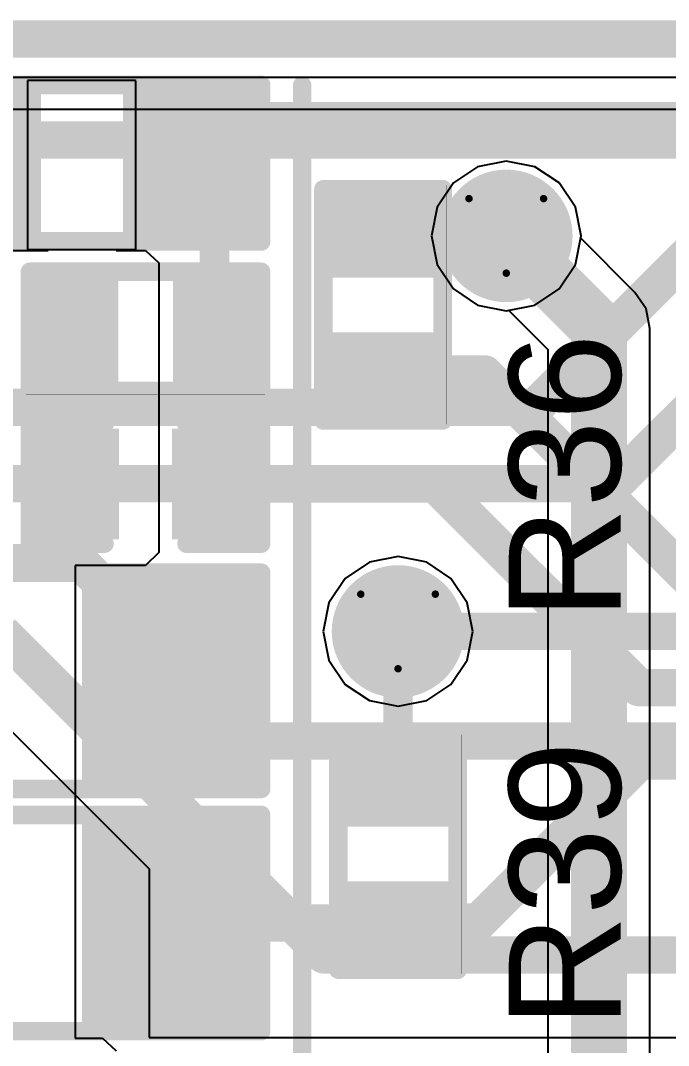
# Model space of a CAD drawing. Header units: inches. Extents: x 0 to 423, y -3 to 110.
# Drawn here: x 7.35 to 11.77, y 72.56 to 79.55 of the extents above; entities that cross this region are included whole.
import ezdxf

# ---------------------------------------------------------------- set-up
doc = ezdxf.new("R2010")
doc.units = ezdxf.units.IN
for name, color, linetype in [('Board Outline', 56, 'Continuous'), ('Bottom Layer', 5, 'Continuous'), ('Bottom Solder', 6, 'Continuous'), ('Drill Drawing', 1, 'Continuous'), ('Mechanical 1', 6, 'Continuous'), ('Mid Layer', 16, 'Continuous'), ('Mid Layer 2', 76, 'Continuous'), ('Top Layer', 1, 'Continuous'), ('Top Overlay', 2, 'Continuous'), ('Top Paste', 8, 'Continuous'), ('Top Solder', 216, 'Continuous'), ('Via Holes', 16, 'Continuous')]:
    doc.layers.add(name, color=color, linetype=linetype)
doc.styles.add('Arial', font='', dxfattribs={"height": 0.2})
doc.styles.get('Arial').set_extended_font_data('Arial')

# ---------------------------------------------------------------- blocks, each defined once
blk = doc.blocks.new('RES_0805_14')
at = {"layer": 'Top Layer'}
for points in [[(-1.524, 0.635), (-0.508, 0.635), (-0.508, -0.635), (-1.524, -0.635)], [(0.508, 0.635), (1.524, 0.635), (1.524, -0.635), (0.508, -0.635)]]:
    blk.add_hatch(color=1, dxfattribs=at).paths.add_polyline_path(points)
at = {"layer": 'Top Paste'}
for points in [[(-1.524, 0.635), (-0.508, 0.635), (-0.508, -0.635), (-1.524, -0.635)], [(0.508, 0.635), (1.524, 0.635), (1.524, -0.635), (0.508, -0.635)]]:
    blk.add_hatch(color=8, dxfattribs=at).paths.add_polyline_path(points)
at = {"layer": 'Top Solder'}
for points in [[(-1.6256, 0.7366), (-0.4064, 0.7366), (-0.4064, -0.7366), (-1.6256, -0.7366)], [(0.4064, 0.7366), (1.6256, 0.7366), (1.6256, -0.7366), (0.4064, -0.7366)]]:
    blk.add_hatch(color=216, dxfattribs=at).paths.add_polyline_path(points)
at = {"layer": 'Top Overlay', "const_width": 0.127}
for points in [[(-1.6256, 0.7366), (1.6256, 0.7366)], [(-1.6256, -0.7366), (-1.6256, 0.7366)], [(1.6256, -0.7366), (1.6256, 0.7366)], [(-1.6256, -0.7366), (1.6256, -0.7366)]]:
    blk.add_lwpolyline(points, dxfattribs=at)
at = {"layer": 'Top Overlay', "const_width": 0.0635}
for points in [[(-1.65735, 0.7366, 1), (-1.59385, 0.7366, 1)], [(-1.65735, 0.7366, 1), (-1.59385, 0.7366, 1)], [(1.59385, 0.7366, 1), (1.65735, 0.7366, 1)], [(1.59385, 0.7366, 1), (1.65735, 0.7366, 1)], [(-1.65735, -0.7366, 1), (-1.59385, -0.7366, 1)], [(-1.65735, -0.7366, 1), (-1.59385, -0.7366, 1)], [(1.59385, -0.7366, 1), (1.65735, -0.7366, 1)], [(1.59385, -0.7366, 1), (1.65735, -0.7366, 1)]]:
    blk.add_lwpolyline(points, format="xyb", close=True, dxfattribs=at)
blk = doc.blocks.new('RES_0805_15')
at = {"layer": 'Top Layer'}
for points in [[(-1.524, 0.635), (-0.508, 0.635), (-0.508, -0.635), (-1.524, -0.635)], [(0.508, 0.635), (1.524, 0.635), (1.524, -0.635), (0.508, -0.635)]]:
    blk.add_hatch(color=1, dxfattribs=at).paths.add_polyline_path(points)
at = {"layer": 'Top Paste'}
for points in [[(-1.524, 0.635), (-0.508, 0.635), (-0.508, -0.635), (-1.524, -0.635)], [(0.508, 0.635), (1.524, 0.635), (1.524, -0.635), (0.508, -0.635)]]:
    blk.add_hatch(color=8, dxfattribs=at).paths.add_polyline_path(points)
at = {"layer": 'Top Solder'}
for points in [[(-1.6256, 0.7366), (-0.4064, 0.7366), (-0.4064, -0.7366), (-1.6256, -0.7366)], [(0.4064, 0.7366), (1.6256, 0.7366), (1.6256, -0.7366), (0.4064, -0.7366)]]:
    blk.add_hatch(color=216, dxfattribs=at).paths.add_polyline_path(points)
at = {"layer": 'Top Overlay', "const_width": 0.127}
for points in [[(1.6256, 0.7366), (-1.6256, 0.7366)], [(-1.6256, 0.7366), (-1.6256, -0.7366)], [(1.6256, 0.7366), (1.6256, -0.7366)], [(1.6256, -0.7366), (-1.6256, -0.7366)]]:
    blk.add_lwpolyline(points, dxfattribs=at)
at = {"layer": 'Top Overlay', "const_width": 0.0635}
for points in [[(-1.65735, 0.7366, 1), (-1.59385, 0.7366, 1)], [(-1.65735, 0.7366, 1), (-1.59385, 0.7366, 1)], [(1.59385, 0.7366, 1), (1.65735, 0.7366, 1)], [(1.59385, 0.7366, 1), (1.65735, 0.7366, 1)], [(-1.65735, -0.7366, 1), (-1.59385, -0.7366, 1)], [(-1.65735, -0.7366, 1), (-1.59385, -0.7366, 1)], [(1.59385, -0.7366, 1), (1.65735, -0.7366, 1)], [(1.59385, -0.7366, 1), (1.65735, -0.7366, 1)]]:
    blk.add_lwpolyline(points, format="xyb", close=True, dxfattribs=at)
blk = doc.blocks.new('R___0402_16')
at = {"layer": 'Top Layer'}
for points in [[(-0.6985, -0.3175), (-0.6985, 0.3175), (-0.2413, 0.3175), (-0.2413, -0.3175)], [(0.2413, -0.3175), (0.2413, 0.3175), (0.6985, 0.3175), (0.6985, -0.3175)]]:
    blk.add_hatch(color=1, dxfattribs=at).paths.add_polyline_path(points)
at = {"layer": 'Top Paste'}
for points in [[(-0.6985, -0.3175), (-0.6985, 0.3175), (-0.2413, 0.3175), (-0.2413, -0.3175)], [(0.2413, -0.3175), (0.2413, 0.3175), (0.6985, 0.3175), (0.6985, -0.3175)]]:
    blk.add_hatch(color=8, dxfattribs=at).paths.add_polyline_path(points)
at = {"layer": 'Top Solder'}
for points in [[(-0.7535, -0.3725), (-0.7535, 0.3725), (-0.1863, 0.3725), (-0.1863, -0.3725)], [(0.1863, -0.3725), (0.1863, 0.3725), (0.7535, 0.3725), (0.7535, -0.3725)]]:
    blk.add_hatch(color=216, dxfattribs=at).paths.add_polyline_path(points)
at = {"layer": 'Top Overlay'}
for points, const_width in [([(-0.7874, 0.4064), (-0.7874, -0.4064)], 0.127), ([(-0.7874, 0.4064), (0.7874, 0.4064)], 0.127), ([(0.7874, 0.4064), (0.7874, -0.4064)], 0.127), ([(-0.7874, -0.4064), (0.7874, -0.4064)], 0.127), ([(-0.8128, -0.4318), (0.8128, -0.4318)], 0.00323)]:
    blk.add_lwpolyline(points, dxfattribs=dict(at, const_width=const_width))
for points, const_width in [([(-0.8191, 0.4064, 1), (-0.7556, 0.4064, 1)], 0.0635), ([(-0.8191, 0.4064, 1), (-0.7556, 0.4064, 1)], 0.0635), ([(0.7556, 0.4064, 1), (0.8191, 0.4064, 1)], 0.0635), ([(0.7556, 0.4064, 1), (0.8191, 0.4064, 1)], 0.0635), ([(-0.8191, -0.4064, 1), (-0.7556, -0.4064, 1)], 0.0635), ([(-0.8191, -0.4064, 1), (-0.7556, -0.4064, 1)], 0.0635), ([(0.7556, -0.4064, 1), (0.8191, -0.4064, 1)], 0.0635), ([(0.7556, -0.4064, 1), (0.8191, -0.4064, 1)], 0.0635), ([(-0.8136, -0.4318, 1), (-0.812, -0.4318, 1)], 0.00161), ([(0.812, -0.4318, 1), (0.8136, -0.4318, 1)], 0.00161)]:
    blk.add_lwpolyline(points, format="xyb", close=True, dxfattribs=dict(at, const_width=const_width))
blk = doc.blocks.new('R___0402_28')
at = {"layer": 'Top Layer'}
for points in [[(-0.6985, -0.3175), (-0.6985, 0.3175), (-0.2413, 0.3175), (-0.2413, -0.3175)], [(0.2413, -0.3175), (0.2413, 0.3175), (0.6985, 0.3175), (0.6985, -0.3175)]]:
    blk.add_hatch(color=1, dxfattribs=at).paths.add_polyline_path(points)
at = {"layer": 'Top Paste'}
for points in [[(-0.6985, -0.3175), (-0.6985, 0.3175), (-0.2413, 0.3175), (-0.2413, -0.3175)], [(0.2413, -0.3175), (0.2413, 0.3175), (0.6985, 0.3175), (0.6985, -0.3175)]]:
    blk.add_hatch(color=8, dxfattribs=at).paths.add_polyline_path(points)
at = {"layer": 'Top Solder'}
for points in [[(-0.7535, -0.3725), (-0.7535, 0.3725), (-0.1863, 0.3725), (-0.1863, -0.3725)], [(0.1863, -0.3725), (0.1863, 0.3725), (0.7535, 0.3725), (0.7535, -0.3725)]]:
    blk.add_hatch(color=216, dxfattribs=at).paths.add_polyline_path(points)
at = {"layer": 'Top Overlay'}
for points, const_width in [([(-0.7874, -0.4064), (-0.7874, 0.4064)], 0.127), ([(-0.7874, 0.4064), (0.7874, 0.4064)], 0.127), ([(0.7874, -0.4064), (0.7874, 0.4064)], 0.127), ([(-0.7874, -0.4064), (0.7874, -0.4064)], 0.127), ([(-0.8128, -0.4318), (0.8128, -0.4318)], 0.00323)]:
    blk.add_lwpolyline(points, dxfattribs=dict(at, const_width=const_width))
for points, const_width in [([(-0.8191, 0.4064, 1), (-0.7556, 0.4064, 1)], 0.0635), ([(-0.8191, 0.4064, 1), (-0.7556, 0.4064, 1)], 0.0635), ([(0.7556, 0.4064, 1), (0.8191, 0.4064, 1)], 0.0635), ([(0.7556, 0.4064, 1), (0.8191, 0.4064, 1)], 0.0635), ([(-0.8191, -0.4064, 1), (-0.7556, -0.4064, 1)], 0.0635), ([(-0.8191, -0.4064, 1), (-0.7556, -0.4064, 1)], 0.0635), ([(0.7556, -0.4064, 1), (0.8191, -0.4064, 1)], 0.0635), ([(0.7556, -0.4064, 1), (0.8191, -0.4064, 1)], 0.0635), ([(-0.8136, -0.4318, 1), (-0.812, -0.4318, 1)], 0.00161), ([(0.812, -0.4318, 1), (0.8136, -0.4318, 1)], 0.00161)]:
    blk.add_lwpolyline(points, format="xyb", close=True, dxfattribs=dict(at, const_width=const_width))
blk = doc.blocks.new('R___0603_30')
at = {"layer": 'Top Layer'}
for points in [[(-0.381, 0.4445), (-0.381, -0.4445), (-1.143, -0.4445), (-1.143, 0.4445)], [(1.143, 0.4445), (1.143, -0.4445), (0.381, -0.4445), (0.381, 0.4445)]]:
    blk.add_hatch(color=1, dxfattribs=at).paths.add_polyline_path(points)
at = {"layer": 'Top Paste'}
for points in [[(-0.381, 0.4445), (-0.381, -0.4445), (-1.143, -0.4445), (-1.143, 0.4445)], [(1.143, 0.4445), (1.143, -0.4445), (0.381, -0.4445), (0.381, 0.4445)]]:
    blk.add_hatch(color=8, dxfattribs=at).paths.add_polyline_path(points)
at = {"layer": 'Top Solder'}
for points in [[(-0.2794, 0.5461), (-0.2794, -0.5461), (-1.2446, -0.5461), (-1.2446, 0.5461)], [(1.2446, 0.5461), (1.2446, -0.5461), (0.2794, -0.5461), (0.2794, 0.5461)]]:
    blk.add_hatch(color=216, dxfattribs=at).paths.add_polyline_path(points)
at = {"layer": 'Top Overlay', "const_width": 0.127}
for points in [[(-1.2192, 0.5334), (-1.2192, -0.5334)], [(1.2192, 0.5334), (-1.2192, 0.5334)], [(1.2192, 0.5334), (1.2192, -0.5334)], [(1.2192, -0.5334), (-1.2192, -0.5334)]]:
    blk.add_lwpolyline(points, dxfattribs=at)
at = {"layer": 'Top Overlay', "const_width": 0.0635}
for points in [[(-1.25095, 0.5334, 1), (-1.18745, 0.5334, 1)], [(-1.25095, 0.5334, 1), (-1.18745, 0.5334, 1)], [(1.18745, 0.5334, 1), (1.25095, 0.5334, 1)], [(1.18745, 0.5334, 1), (1.25095, 0.5334, 1)], [(-1.25095, -0.5334, 1), (-1.18745, -0.5334, 1)], [(-1.25095, -0.5334, 1), (-1.18745, -0.5334, 1)], [(1.18745, -0.5334, 1), (1.25095, -0.5334, 1)], [(1.18745, -0.5334, 1), (1.25095, -0.5334, 1)]]:
    blk.add_lwpolyline(points, format="xyb", close=True, dxfattribs=at)
blk = doc.blocks.new('R___0402_35')
at = {"layer": 'Top Layer'}
for points in [[(-0.6985, -0.3175), (-0.6985, 0.3175), (-0.2413, 0.3175), (-0.2413, -0.3175)], [(0.2413, -0.3175), (0.2413, 0.3175), (0.6985, 0.3175), (0.6985, -0.3175)]]:
    blk.add_hatch(color=1, dxfattribs=at).paths.add_polyline_path(points)
at = {"layer": 'Top Paste'}
for points in [[(-0.6985, -0.3175), (-0.6985, 0.3175), (-0.2413, 0.3175), (-0.2413, -0.3175)], [(0.2413, -0.3175), (0.2413, 0.3175), (0.6985, 0.3175), (0.6985, -0.3175)]]:
    blk.add_hatch(color=8, dxfattribs=at).paths.add_polyline_path(points)
at = {"layer": 'Top Solder'}
for points in [[(-0.7535, -0.3725), (-0.7535, 0.3725), (-0.1863, 0.3725), (-0.1863, -0.3725)], [(0.1863, -0.3725), (0.1863, 0.3725), (0.7535, 0.3725), (0.7535, -0.3725)]]:
    blk.add_hatch(color=216, dxfattribs=at).paths.add_polyline_path(points)
at = {"layer": 'Top Overlay'}
for points, const_width in [([(-0.7874, 0.4064), (0.7874, 0.4064)], 0.127), ([(-0.7874, 0.4064), (-0.7874, -0.4064)], 0.127), ([(0.7874, 0.4064), (0.7874, -0.4064)], 0.127), ([(-0.7874, -0.4064), (0.7874, -0.4064)], 0.127), ([(-0.8128, -0.4318), (0.8128, -0.4318)], 0.00323)]:
    blk.add_lwpolyline(points, dxfattribs=dict(at, const_width=const_width))
for points, const_width in [([(-0.8191, 0.4064, 1), (-0.7556, 0.4064, 1)], 0.0635), ([(-0.8191, 0.4064, 1), (-0.7556, 0.4064, 1)], 0.0635), ([(0.7556, 0.4064, 1), (0.8191, 0.4064, 1)], 0.0635), ([(0.7556, 0.4064, 1), (0.8191, 0.4064, 1)], 0.0635), ([(-0.8191, -0.4064, 1), (-0.7556, -0.4064, 1)], 0.0635), ([(-0.8191, -0.4064, 1), (-0.7556, -0.4064, 1)], 0.0635), ([(0.7556, -0.4064, 1), (0.8191, -0.4064, 1)], 0.0635), ([(0.7556, -0.4064, 1), (0.8191, -0.4064, 1)], 0.0635), ([(-0.8136, -0.4318, 1), (-0.812, -0.4318, 1)], 0.00161), ([(0.812, -0.4318, 1), (0.8136, -0.4318, 1)], 0.00161)]:
    blk.add_lwpolyline(points, format="xyb", close=True, dxfattribs=dict(at, const_width=const_width))
blk = doc.blocks.new('C___0402_41')
at = {"layer": 'Top Layer'}
for points in [[(-0.6985, -0.3175), (-0.6985, 0.3175), (-0.2413, 0.3175), (-0.2413, -0.3175)], [(0.2413, -0.3175), (0.2413, 0.3175), (0.6985, 0.3175), (0.6985, -0.3175)]]:
    blk.add_hatch(color=1, dxfattribs=at).paths.add_polyline_path(points)
at = {"layer": 'Top Paste'}
for points in [[(-0.6985, -0.3175), (-0.6985, 0.3175), (-0.2413, 0.3175), (-0.2413, -0.3175)], [(0.2413, -0.3175), (0.2413, 0.3175), (0.6985, 0.3175), (0.6985, -0.3175)]]:
    blk.add_hatch(color=8, dxfattribs=at).paths.add_polyline_path(points)
at = {"layer": 'Top Solder'}
for points in [[(-0.7585, -0.3775), (-0.7585, 0.3775), (-0.1813, 0.3775), (-0.1813, -0.3775)], [(0.1813, -0.3775), (0.1813, 0.3775), (0.7585, 0.3775), (0.7585, -0.3775)]]:
    blk.add_hatch(color=216, dxfattribs=at).paths.add_polyline_path(points)
at = {"layer": 'Top Overlay', "const_width": 0.127}
for points in [[(-0.7874, 0.4064), (-0.2794, 0.4064)], [(-0.7874, -0.4064), (-0.7874, 0.4064)], [(0.2794, 0.4064), (0.7874, 0.4064)], [(0.7874, -0.4064), (0.7874, 0.4064)], [(-0.7874, -0.4064), (-0.2794, -0.4064)], [(0.2794, -0.4064), (0.7874, -0.4064)]]:
    blk.add_lwpolyline(points, dxfattribs=at)
at = {"layer": 'Top Overlay', "const_width": 0.0635}
for points in [[(-0.8191, 0.4064, 1), (-0.7556, 0.4064, 1)], [(-0.8191, 0.4064, 1), (-0.7556, 0.4064, 1)], [(-0.3111, 0.4064, 1), (-0.2477, 0.4064, 1)], [(0.2477, 0.4064, 1), (0.3111, 0.4064, 1)], [(0.7556, 0.4064, 1), (0.8191, 0.4064, 1)], [(0.7556, 0.4064, 1), (0.8191, 0.4064, 1)], [(-0.8191, -0.4064, 1), (-0.7556, -0.4064, 1)], [(-0.8191, -0.4064, 1), (-0.7556, -0.4064, 1)], [(-0.3111, -0.4064, 1), (-0.2477, -0.4064, 1)], [(0.2477, -0.4064, 1), (0.3111, -0.4064, 1)], [(0.7556, -0.4064, 1), (0.8191, -0.4064, 1)], [(0.7556, -0.4064, 1), (0.8191, -0.4064, 1)]]:
    blk.add_lwpolyline(points, format="xyb", close=True, dxfattribs=at)

msp = doc.modelspace()

# ---------------------------------------------------------------- hatches: boundary and pattern name
at = {"layer": 'Bottom Layer'}
h = msp.add_hatch(color=5, dxfattribs=at)
edge = h.paths.add_edge_path()
edge.add_arc((10.6613, 78.0796), 0.35, 0, 360)
h = msp.add_hatch(color=5, dxfattribs=at)
edge = h.paths.add_edge_path()
edge.add_arc((9.9241, 75.3846), 0.35, 0, 360)
at = {"layer": 'Bottom Solder'}
h = msp.add_hatch(color=6, dxfattribs=at)
edge = h.paths.add_edge_path()
edge.add_arc((10.6613, 78.0796), 0.4516, 0, 360)
h = msp.add_hatch(color=6, dxfattribs=at)
edge = h.paths.add_edge_path()
edge.add_arc((9.9241, 75.3846), 0.4516, 0, 360)
at = {"layer": 'Mid Layer'}
h = msp.add_hatch(color=16, dxfattribs=at)
edge = h.paths.add_edge_path()
edge.add_arc((10.6613, 78.0796), 0.35, 0, 360)
h = msp.add_hatch(color=16, dxfattribs=at)
edge = h.paths.add_edge_path()
edge.add_arc((9.9241, 75.3846), 0.35, 0, 360)
at = {"layer": 'Mid Layer 2'}
h = msp.add_hatch(color=76, dxfattribs=at)
edge = h.paths.add_edge_path()
edge.add_arc((10.6613, 78.0796), 0.35, 0, 360)
h = msp.add_hatch(color=76, dxfattribs=at)
edge = h.paths.add_edge_path()
edge.add_arc((9.9241, 75.3846), 0.35, 0, 360)
at = {"layer": 'Top Layer'}
h = msp.add_hatch(color=1, dxfattribs=at)
edge = h.paths.add_edge_path()
edge.add_arc((10.6613, 78.0796), 0.35, 0, 360)
h = msp.add_hatch(color=1, dxfattribs=at)
edge = h.paths.add_edge_path()
edge.add_arc((9.9241, 75.3846), 0.35, 0, 360)
at = {"layer": 'Top Solder'}
h = msp.add_hatch(color=216, dxfattribs=at)
edge = h.paths.add_edge_path()
edge.add_arc((10.6613, 78.0796), 0.4516, 0, 360)
h = msp.add_hatch(color=216, dxfattribs=at)
edge = h.paths.add_edge_path()
edge.add_arc((9.9241, 75.3846), 0.4516, 0, 360)
at = {"layer": 'Via Holes'}
h = msp.add_hatch(color=7, dxfattribs=at)
edge = h.paths.add_edge_path()
edge.add_arc((10.6613, 78.0796), 0.25, 0, 360)
h = msp.add_hatch(color=7, dxfattribs=at)
edge = h.paths.add_edge_path()
edge.add_arc((9.9241, 75.3846), 0.25, 0, 360)

# ---------------------------------------------------------------- linework, layer by layer
at = {"layer": 'Board Outline', "const_width": 0.254}
msp.add_lwpolyline([(0.02, 79.42), (64.06, 79.42)], dxfattribs=at)
at = {"layer": 'Bottom Layer'}
for p, q in [((0.635, 79.1611), (14.3636, 79.161)), ((10.6613, 78.5894), (10.4662, 78.5506)), ((10.8564, 78.5506), (10.6613, 78.5894)), ((10.4662, 78.5506), (10.3008, 78.4401)), ((11.0218, 78.4401), (10.8564, 78.5506)), ((10.3008, 78.4401), (10.1903, 78.2747)), ((11.1323, 78.2747), (11.0218, 78.4401)), ((10.1903, 78.2747), (10.1515, 78.0796)), ((11.1711, 78.0796), (11.1323, 78.2747)), ((10.1515, 78.0796), (10.1903, 77.8845)), ((11.1679, 78.0639), (11.1711, 78.0796)), ((11.5375, 77.6943), (11.1679, 78.0639)), ((10.1903, 77.8845), (10.3008, 77.7191)), ((10.3008, 77.7191), (10.4662, 77.6086)), ((11.6128, 77.5817), (11.5375, 77.6943)), ((10.4662, 77.6086), (10.6613, 77.5698)), ((10.6613, 77.5698), (10.677, 77.5729)), ((10.677, 77.5729), (10.9449, 77.305)), ((11.6392, 77.4488), (11.6128, 77.5817)), ((11.6392, 68.9524), (11.6392, 77.4488)), ((10.9449, 77.305), (10.9449, 68.8086)), ((9.729, 75.8556), (9.5636, 75.7451)), ((9.9241, 75.8944), (9.729, 75.8556)), ((10.1192, 75.8556), (9.9241, 75.8944)), ((10.2846, 75.7451), (10.1192, 75.8556)), ((9.5636, 75.7451), (9.4531, 75.5797)), ((10.3951, 75.5797), (10.2846, 75.7451)), ((9.4531, 75.5797), (9.4143, 75.3846)), ((10.4339, 75.3846), (10.3951, 75.5797)), ((9.4143, 75.3846), (9.4531, 75.1896)), ((10.3951, 75.1896), (10.4339, 75.3846)), ((9.4531, 75.1896), (9.5636, 75.0242)), ((10.2846, 75.0242), (10.3951, 75.1896)), ((9.5636, 75.0242), (9.729, 74.9137)), ((10.1192, 74.9137), (10.2846, 75.0242)), ((9.729, 74.9137), (9.9241, 74.8748)), ((9.9241, 74.8748), (10.1192, 74.9137))]:
    msp.add_line(p, q, dxfattribs=at)
at = {"layer": 'Bottom Layer', "const_width": 0.381}
for points in [[(10.6613, 78.0796), (11.292, 77.4488)], [(11.292, 68.8086), (11.292, 77.4488)]]:
    msp.add_lwpolyline(points, dxfattribs=at)
at = {"layer": 'Bottom Layer', "const_width": 0.1905}
for points in [[(10.566, 78.0796, 1), (10.7565, 78.0796, 1)], [(11.1968, 77.4488, 1), (11.3873, 77.4488, 1)], [(11.1968, 77.4488, 1), (11.3873, 77.4488, 1)]]:
    msp.add_lwpolyline(points, format="xyb", close=True, dxfattribs=at)
at = {"layer": 'Drill Drawing', "const_width": 0.0508}
for points in [[(10.4073, 78.3336), (10.9153, 78.3336)], [(10.4073, 78.3336), (10.6613, 77.8256)], [(10.6613, 77.8256), (10.9153, 78.3336)], [(9.6701, 75.6386), (10.1781, 75.6386)], [(9.6701, 75.6386), (9.9241, 75.1306)], [(9.9241, 75.1306), (10.1781, 75.6386)]]:
    msp.add_lwpolyline(points, dxfattribs=at)
at = {"layer": 'Drill Drawing', "const_width": 0.0254}
for points in [[(10.3946, 78.3336, 1), (10.42, 78.3336, 1)], [(10.3946, 78.3336, 1), (10.42, 78.3336, 1)], [(10.9026, 78.3336, 1), (10.928, 78.3336, 1)], [(10.9026, 78.3336, 1), (10.928, 78.3336, 1)], [(10.6486, 77.8256, 1), (10.674, 77.8256, 1)], [(10.6486, 77.8256, 1), (10.674, 77.8256, 1)], [(9.6574, 75.6386, 1), (9.6828, 75.6386, 1)], [(9.6574, 75.6386, 1), (9.6828, 75.6386, 1)], [(10.1654, 75.6386, 1), (10.1908, 75.6386, 1)], [(10.1654, 75.6386, 1), (10.1908, 75.6386, 1)], [(9.9114, 75.1306, 1), (9.9368, 75.1306, 1)], [(9.9114, 75.1306, 1), (9.9368, 75.1306, 1)]]:
    msp.add_lwpolyline(points, format="xyb", close=True, dxfattribs=at)
at = {"layer": 'Mechanical 1', "const_width": 0.254}
msp.add_lwpolyline([(0.02, 79.42), (64.06, 79.42)], dxfattribs=at)
at = {"layer": 'Mid Layer'}
for p, q in [((0.5842, 78.9432), (14.2346, 78.9432)), ((10.6613, 78.5894), (10.4662, 78.5506)), ((10.8564, 78.5506), (10.6613, 78.5894)), ((10.4662, 78.5506), (10.3008, 78.4401)), ((11.0218, 78.4401), (10.8564, 78.5506)), ((10.3008, 78.4401), (10.1903, 78.2747)), ((11.1323, 78.2747), (11.0218, 78.4401)), ((10.1903, 78.2747), (10.1515, 78.0796)), ((11.1711, 78.0796), (11.1323, 78.2747)), ((10.1515, 78.0796), (10.1903, 77.8845)), ((11.1323, 77.8845), (11.1711, 78.0796)), ((10.1903, 77.8845), (10.3008, 77.7191)), ((11.0218, 77.7191), (11.1323, 77.8845)), ((10.3008, 77.7191), (10.4662, 77.6086)), ((10.8564, 77.6086), (11.0218, 77.7191)), ((10.4662, 77.6086), (10.6613, 77.5698)), ((10.6613, 77.5698), (10.8564, 77.6086)), ((9.729, 75.8556), (9.5636, 75.7451)), ((9.9241, 75.8944), (9.729, 75.8556)), ((10.1192, 75.8556), (9.9241, 75.8944)), ((10.2846, 75.7451), (10.1192, 75.8556)), ((9.5636, 75.7451), (9.4531, 75.5797)), ((10.3951, 75.5797), (10.2846, 75.7451)), ((9.4531, 75.5797), (9.4143, 75.3846)), ((10.4339, 75.3846), (10.3951, 75.5797)), ((9.4143, 75.3846), (9.4531, 75.1896)), ((10.3951, 75.1896), (10.4339, 75.3846)), ((9.4531, 75.1896), (9.5636, 75.0242)), ((10.2846, 75.0242), (10.3951, 75.1896)), ((9.5636, 75.0242), (9.729, 74.9137)), ((10.1192, 74.9137), (10.2846, 75.0242)), ((9.729, 74.9137), (9.9241, 74.8748)), ((9.9241, 74.8748), (10.1192, 74.9137))]:
    msp.add_line(p, q, dxfattribs=at)
at = {"layer": 'Mid Layer 2'}
for p, q in [((6.94, 75.0562), (8.2296, 73.7666)), ((8.2296, 73.7666), (8.2296, 72.6186)), ((8.2296, 72.6186), (22.5021, 72.6186))]:
    msp.add_line(p, q, dxfattribs=at)
at = {"layer": 'Mid Layer 2', "const_width": 0.254}
for points in [[(4.2482, 78.7337), (14.8322, 78.7337)], [(10.8565, 76.9112), (12.0133, 78.0679)], [(11.4014, 76.3912), (12.3759, 77.3656)], [(3.6024, 76.9112), (10.8565, 76.9112)], [(3.7803, 76.3912), (11.4014, 76.3912)], [(4.0862, 75.8528), (7.764, 75.8528)], [(7.764, 75.8528), (8.9781, 74.6387)], [(7.2252, 75.3756), (9.42, 73.1808)], [(9.9241, 75.3846), (12.4649, 75.3846)], [(8.9781, 74.6387), (12.5408, 74.6387)], [(9.42, 73.1808), (20.1727, 73.1808)]]:
    msp.add_lwpolyline(points, dxfattribs=at)
at = {"layer": 'Mid Layer 2', "const_width": 0.127}
for points in [[(10.793, 76.9112, 1), (10.92, 76.9112, 1)], [(10.793, 76.9112, 1), (10.92, 76.9112, 1)], [(11.3379, 76.3912, 1), (11.4649, 76.3912, 1)], [(11.3379, 76.3912, 1), (11.4649, 76.3912, 1)], [(7.7005, 75.8528, 1), (7.8275, 75.8528, 1)], [(7.7005, 75.8528, 1), (7.8275, 75.8528, 1)], [(9.8606, 75.3846, 1), (9.9876, 75.3846, 1)], [(8.9146, 74.6387, 1), (9.0416, 74.6387, 1)], [(8.9146, 74.6387, 1), (9.0416, 74.6387, 1)], [(9.3565, 73.1808, 1), (9.4835, 73.1808, 1)], [(9.3565, 73.1808, 1), (9.4835, 73.1808, 1)]]:
    msp.add_lwpolyline(points, format="xyb", close=True, dxfattribs=at)
at = {"layer": 'Top Layer'}
for p, q in [((8.1336, 79.1387), (7.4003, 79.1387)), ((7.4003, 79.1387), (7.4003, 77.9868)), ((8.1374, 79.135), (8.1336, 79.1387)), ((8.1374, 77.9868), (8.1374, 79.135)), ((6.4794, 77.9804), (7.5414, 77.9804)), ((7.4003, 77.9868), (8.1374, 77.9868)), ((7.5414, 77.9804), (7.5414, 77.9868)), ((7.5414, 77.9868), (8.0034, 77.9868)), ((8.0034, 77.9868), (8.0034, 77.9804)), ((8.0034, 77.9804), (8.2035, 77.9804)), ((8.2035, 77.9804), (8.2955, 77.8959)), ((8.2955, 77.8959), (8.2955, 76.9609)), ((8.2955, 76.9609), (8.2955, 76.9609)), ((8.2955, 76.9609), (8.2955, 76.8568)), ((8.2955, 76.8568), (8.2955, 76.8568)), ((8.2955, 76.8568), (8.2955, 75.9218)), ((8.2955, 75.9218), (8.2051, 75.8336)), ((8.2051, 75.8336), (7.724, 75.8336)), ((7.724, 75.8336), (7.724, 74.2636)), ((7.724, 74.2636), (7.724, 74.2636)), ((7.724, 74.2636), (7.724, 74.1831)), ((7.724, 74.1831), (7.724, 74.1831)), ((7.724, 74.1831), (7.724, 72.6131)), ((7.724, 72.6131), (7.912, 72.6131)), ((7.912, 72.6131), (8.0034, 72.5273))]:
    msp.add_line(p, q, dxfattribs=at)
for points, const_width in [([(8.5344, 78.6111), (8.8138, 78.8905)], 0.2032), ([(8.8138, 78.8905), (13.6554, 78.8905)], 0.2032), ([(8.5344, 78.5749), (8.5344, 78.6111)], 0.2032), ([(8.5344, 78.5749), (8.6741, 78.4352)], 0.2032), ([(8.6741, 77.4284), (8.6741, 78.4352)], 0.2032), ([(9.8225, 78.0796), (10.6613, 78.0796)], 0.3048), ([(9.8225, 77.1398), (10.5122, 77.1398)], 0.254), ([(10.5122, 77.1398), (12.1502, 75.5018)], 0.254), ([(8.6741, 76.3893), (10.1775, 76.3893)], 0.254), ([(10.1775, 76.3893), (11.5651, 75.0018)], 0.254), ([(9.9241, 74.3379), (9.9241, 75.3846)], 0.2), ([(8.382, 74.9216), (8.382, 75.0486)], 0.254), ([(11.5651, 75.0018), (14.575, 75.0018)], 0.254), ([(8.382, 74.9216), (8.7134, 74.5902)], 0.254), ([(8.382, 73.3981), (8.382, 74.9216)], 0.254), ([(10.4738, 73.4063), (11.5692, 74.5018)], 0.254), ([(11.5692, 74.5018), (14.575, 74.5018)], 0.254), ([(9.9241, 73.3981), (9.9322, 73.4063)], 0.254), ([(9.9322, 73.4063), (10.4738, 73.4063)], 0.254), ([(8.382, 73.3981), (9.9241, 73.3981)], 0.254)]:
    msp.add_lwpolyline(points, dxfattribs=dict(at, const_width=const_width))
for points, const_width in [([(8.763, 78.8905, 1), (8.8646, 78.8905, 1)], 0.1016), ([(8.763, 78.8905, 1), (8.8646, 78.8905, 1)], 0.1016), ([(8.4836, 78.6111, 1), (8.5852, 78.6111, 1)], 0.1016), ([(8.4836, 78.6111, 1), (8.5852, 78.6111, 1)], 0.1016), ([(8.4836, 78.5749, 1), (8.5852, 78.5749, 1)], 0.1016), ([(8.4836, 78.5749, 1), (8.5852, 78.5749, 1)], 0.1016), ([(8.6233, 78.4352, 1), (8.7249, 78.4352, 1)], 0.1016), ([(8.6233, 78.4352, 1), (8.7249, 78.4352, 1)], 0.1016), ([(9.7463, 78.0796, 1), (9.8987, 78.0796, 1)], 0.1524), ([(10.5851, 78.0796, 1), (10.7375, 78.0796, 1)], 0.1524), ([(8.6233, 77.4284, 1), (8.7249, 77.4284, 1)], 0.1016), ([(9.759, 77.1398, 1), (9.886, 77.1398, 1)], 0.127), ([(10.4487, 77.1398, 1), (10.5757, 77.1398, 1)], 0.127), ([(10.4487, 77.1398, 1), (10.5757, 77.1398, 1)], 0.127), ([(8.6106, 76.3893, 1), (8.7376, 76.3893, 1)], 0.127), ([(10.114, 76.3893, 1), (10.241, 76.3893, 1)], 0.127), ([(10.114, 76.3893, 1), (10.241, 76.3893, 1)], 0.127), ([(9.8741, 75.3846, 1), (9.9741, 75.3846, 1)], 0.1), ([(8.3185, 75.0486, 1), (8.4455, 75.0486, 1)], 0.127), ([(11.5016, 75.0018, 1), (11.6286, 75.0018, 1)], 0.127), ([(11.5016, 75.0018, 1), (11.6286, 75.0018, 1)], 0.127), ([(8.3185, 74.9216, 1), (8.4455, 74.9216, 1)], 0.127), ([(8.3185, 74.9216, 1), (8.4455, 74.9216, 1)], 0.127), ([(8.3185, 74.9216, 1), (8.4455, 74.9216, 1)], 0.127), ([(8.6499, 74.5902, 1), (8.7769, 74.5902, 1)], 0.127), ([(11.5057, 74.5018, 1), (11.6327, 74.5018, 1)], 0.127), ([(11.5057, 74.5018, 1), (11.6327, 74.5018, 1)], 0.127), ([(9.8741, 74.3379, 1), (9.9741, 74.3379, 1)], 0.1), ([(9.8687, 73.4063, 1), (9.9957, 73.4063, 1)], 0.127), ([(9.8687, 73.4063, 1), (9.9957, 73.4063, 1)], 0.127), ([(10.4103, 73.4063, 1), (10.5373, 73.4063, 1)], 0.127), ([(10.4103, 73.4063, 1), (10.5373, 73.4063, 1)], 0.127), ([(8.3185, 73.3981, 1), (8.4455, 73.3981, 1)], 0.127), ([(8.3185, 73.3981, 1), (8.4455, 73.3981, 1)], 0.127), ([(9.8606, 73.3981, 1), (9.9876, 73.3981, 1)], 0.127), ([(9.8606, 73.3981, 1), (9.9876, 73.3981, 1)], 0.127)]:
    msp.add_lwpolyline(points, format="xyb", close=True, dxfattribs=dict(at, const_width=const_width))
at = {"layer": 'Top Overlay', "const_width": 0.127}
msp.add_lwpolyline([(9.2711, 69.723), (9.2711, 79.1036)], dxfattribs=at)
at = {"layer": 'Top Overlay', "const_width": 0.0635}
msp.add_lwpolyline([(9.2394, 79.1036, 1), (9.3029, 79.1036, 1)], format="xyb", close=True, dxfattribs=at)

# ---------------------------------------------------------------- block references
for name, p, rotation in [('R___0603_30', (7.7724, 78.5749), 180), ('R___0402_16', (9.8225, 77.6097), 90), ('RES_0805_15', (7.366, 75.0486), 180), ('R___0402_35', (9.9241, 73.868), 90)]:
    msp.add_blockref(name, p, dxfattribs=dict(rotation=rotation))
for name, p in [('R___0402_28', (8.2042, 77.4284)), ('C___0402_41', (8.2042, 76.3893)), ('RES_0805_14', (7.366, 73.3981))]:
    msp.add_blockref(name, p)

# ---------------------------------------------------------------- texts
at = {"layer": 'Top Overlay', "style": 'Arial'}
for s, p in [('R36', (11.4402, 75.4613)), ('R39', (11.4402, 72.6843))]:
    msp.add_text(s, height=0.762, rotation=90, dxfattribs=at).set_placement(p)

doc.saveas('drawing.dxf')
